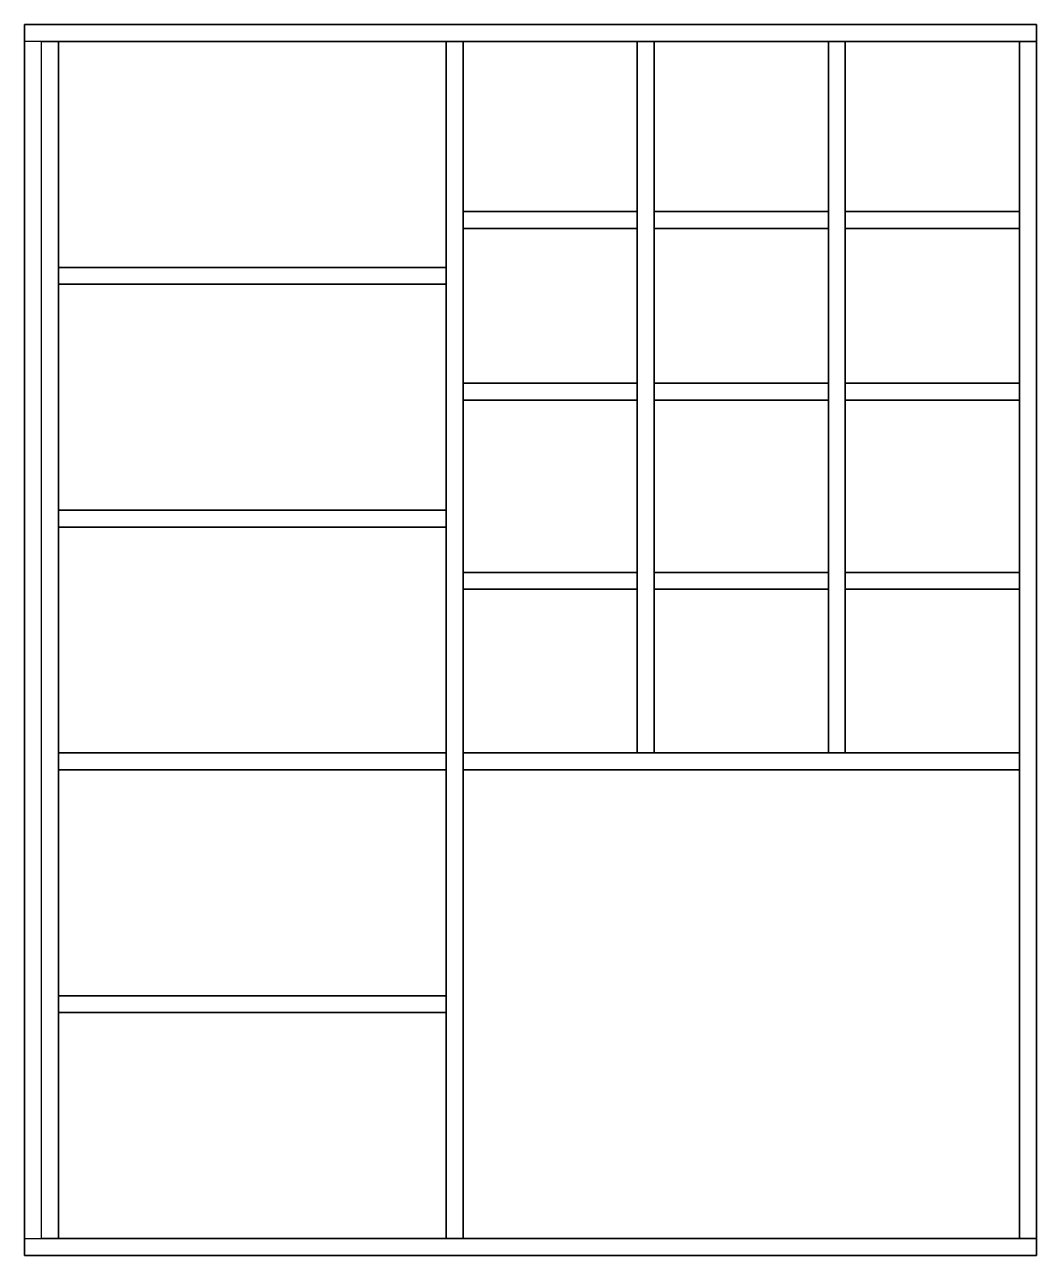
# Model space of a CAD drawing. Header units: millimetres. Extents: x 0 to 300, y 0 to 365.
import ezdxf

# ---------------------------------------------------------------- set-up
doc = ezdxf.new("R2010")
doc.units = ezdxf.units.MM
doc.layers.get('Defpoints').update_dxf_attribs({"color": 10})

msp = doc.modelspace()

# ---------------------------------------------------------------- linework, layer by layer
at = {"layer": 'Defpoints'}
for p, q in [((300, 360, 90), (300, 365, 90)), ((238.34, 165, 40), (238.34, 149, 40)), ((300, 5, 90), (300, 0, 90))]:
    msp.add_line(p, q, dxfattribs=at)
for points in [[(300, 365), (300, 365, 90), (0, 365, 90), (0, 365)], [(0, 365), (0, 365, 90), (0, 0, 90), (0, 0)], [(300, 365, 90), (300, 360, 90), (0, 360, 90), (0, 365, 90)], [(300, 365), (0, 365), (0, 0), (300, 0)], [(300, 0), (300, 0, 90), (300, 365, 90), (300, 365)], [(5, 360, 90), (0, 360, 90), (0, 5, 90), (5, 5, 90)], [(300, 360), (300, 360, 90), (5, 360, 90), (5, 360)], [(5, 360, 90), (10, 360, 90), (10, 5, 90), (5, 5, 90)], [(10, 5), (10, 5, 90), (10, 360, 90), (10, 360)], [(130, 360, 90), (130, 5, 90), (125, 5, 90), (125, 360, 90)], [(125, 5), (125, 360), (125, 360, 90), (125, 5, 90)], [(130, 360), (130, 5), (130, 5, 90), (130, 360, 90)], [(181.67, 149, 40), (181.67, 360, 40), (186.67, 360, 40), (186.67, 149, 40)], [(181.67, 149), (181.67, 360), (181.67, 360, 40), (181.67, 149, 40)], [(186.67, 360), (186.67, 149), (186.67, 149, 40), (186.67, 360, 40)], [(243.34, 360, 40), (243.34, 149, 40), (238.34, 149, 40), (238.34, 360, 40)], [(238.34, 149), (238.34, 360), (238.34, 360, 40), (238.34, 149, 40)], [(243.34, 360), (243.34, 149), (243.34, 149, 40), (243.34, 360, 40)], [(295, 5, 90), (295, 360, 90), (300, 360, 90), (300, 5, 90)], [(295, 5), (295, 360), (295, 360, 90), (295, 5, 90)], [(300, 360), (300, 5), (300, 5, 90), (300, 360, 90)], [(130, 309.53), (181.67, 309.53), (181.67, 309.53, 40), (130, 309.53, 40)], [(130, 309.53, 40), (181.67, 309.53, 40), (181.67, 304.53, 40), (130, 304.53, 40)], [(186.67, 309.53), (238.34, 309.53), (238.34, 309.53, 40), (186.67, 309.53, 40)], [(186.67, 309.53, 40), (238.34, 309.53, 40), (238.34, 304.53, 40), (186.67, 304.53, 40)], [(243.34, 309.53), (295, 309.53), (295, 309.53, 40), (243.34, 309.53, 40)], [(243.34, 309.53, 40), (295, 309.53, 40), (295, 304.53, 40), (243.34, 304.53, 40)], [(181.67, 304.53), (130, 304.53), (130.22, 304.53, 40), (181.67, 304.53, 40)], [(238.34, 304.53), (186.67, 304.53), (186.67, 304.53, 40), (238.34, 304.53, 40)], [(295, 304.53), (243.34, 304.53), (243.34, 304.53, 40), (295, 304.53, 40)], [(125, 288, 90), (10, 288, 90), (10, 293, 90), (125, 293, 90)], [(10, 293), (125, 293), (125, 293, 90), (10, 293, 90)], [(125, 288), (10, 288), (10, 288, 90), (125, 288, 90)], [(181.67, 253.65, 40), (130, 253.65, 40), (130, 258.65, 40), (181.67, 258.65, 40)], [(130, 258.65), (181.67, 258.65), (181.67, 258.65, 40), (130, 258.65, 40)], [(238.34, 253.65, 40), (186.67, 253.65, 40), (186.67, 258.65, 40), (238.34, 258.65, 40)], [(186.67, 258.65), (238.34, 258.65), (238.34, 258.65, 40), (186.67, 258.65, 40)], [(295, 253.65, 40), (243.34, 253.65, 40), (243.34, 258.65, 40), (295, 258.65, 40)], [(243.34, 258.65), (295, 258.65), (295, 258.65, 40), (243.34, 258.65, 40)], [(181.67, 253.65), (130, 253.65), (130, 253.65, 40), (181.67, 253.65, 40)], [(238.34, 253.65), (186.67, 253.65), (186.67, 253.65, 40), (238.34, 253.65, 40)], [(295, 253.65), (243.34, 253.65), (243.34, 253.65, 40), (295, 253.65, 40)], [(10, 221), (125, 221), (125, 221, 90), (10, 221, 90)], [(10, 221, 90), (125, 221, 90), (125, 216, 90), (10, 216, 90)], [(125, 216), (10, 216), (10, 216, 90), (125, 216, 90)], [(181.67, 197.54, 40), (130, 197.54, 40), (130, 202.54, 40), (181.67, 202.54, 40)], [(130, 202.54), (181.67, 202.54), (181.67, 202.54, 40), (130, 202.54, 40)], [(238.34, 197.54, 40), (186.67, 197.54, 40), (186.67, 202.54, 40), (238.34, 202.54, 40)], [(186.67, 202.54), (238.34, 202.54), (238.34, 202.54, 40), (186.67, 202.54, 40)], [(243.34, 202.54, 40), (295, 202.54, 40), (295, 197.54, 40), (243.34, 197.54, 40)], [(243.34, 202.54), (295, 202.54), (295, 202.54, 40), (243.34, 202.54, 40)], [(181.67, 197.54), (130, 197.54), (130, 197.54, 40), (181.67, 197.54, 40)], [(238.34, 197.54), (186.67, 197.54), (186.67, 197.54, 40), (238.34, 197.54, 40)], [(295, 197.54), (243.34, 197.54), (243.34, 197.54, 40), (295, 197.54, 40)], [(10, 149), (123.6, 149), (125, 149, 90), (10, 149, 90)], [(10, 149, 90), (125, 149, 90), (125, 144, 90), (10, 144, 90)], [(295, 144, 90), (130, 144, 90), (130, 149, 90), (295, 149, 90)], [(130, 149), (295, 149), (295, 149, 90), (130, 149, 90)], [(125, 144), (10, 144), (10, 144, 90), (125, 144, 90)], [(295, 144), (130, 144), (130, 144, 90), (295, 144, 90)], [(10, 72, 90), (10, 77, 90), (125, 77, 90), (125, 72, 90)], [(10, 77), (125, 77), (125, 77, 90), (10, 77, 90)], [(125, 72), (10, 72), (10, 72, 90), (125, 72, 90)], [(0, 0, 90), (0, 5, 90), (300, 5, 90), (300, 0, 90)], [(300, 5), (300, 5, 90), (5, 5, 90), (5, 5)], [(219, 5), (219, 5, 90), (10, 5, 90), (10, 5)], [(300, 0), (0, 0), (0, 0, 90), (300, 0, 90)]]:
    msp.add_3dface(points, dxfattribs=at)

doc.saveas('drawing.dxf')
